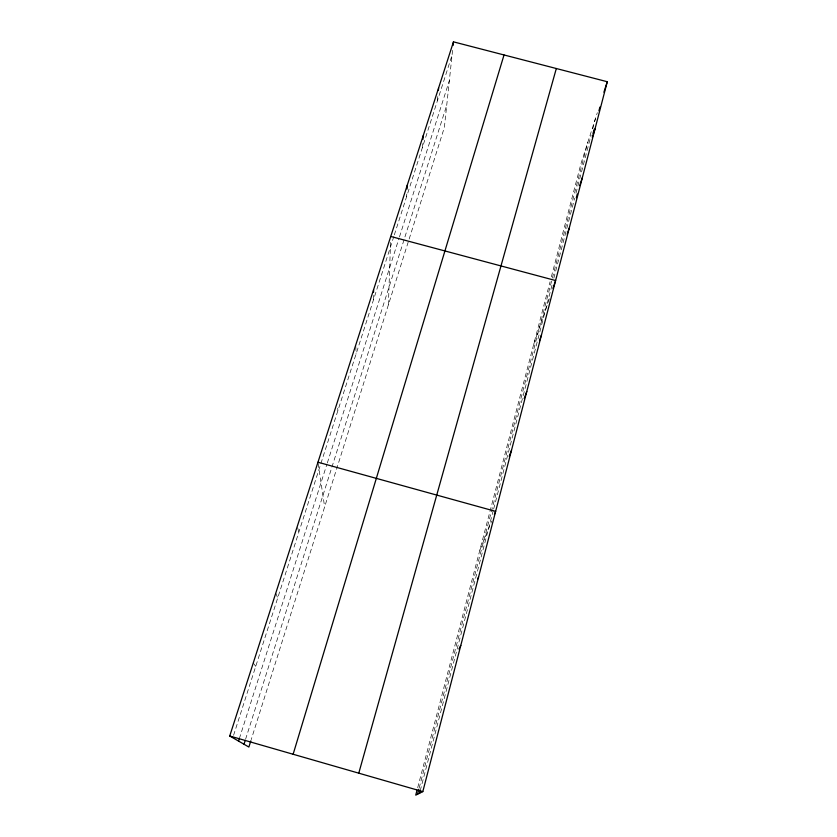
<?xml version="1.0" encoding="UTF-8"?>
<svg xmlns="http://www.w3.org/2000/svg" width="837" height="837" viewBox="0 0 837 837"><rect width="100%" height="100%" fill="white"/><g stroke="black" fill="none" stroke-linecap="round" stroke-linejoin="round"><path stroke-width="0.63" stroke-dasharray="4.18 3.14" d="M373.532 299.656L373.564 292.197M388.41 304.783L390.534 242.437M406.615 196.653L406.761 194.1M422.287 147.856L422.758 141.767M437.427 100.743L437.897 95.627M452.566 50.366L444.363 127.454L251.226 739.584M417.694 787.68L550.066 281.797M551.363 276.838L581.056 163.361L597.325 112.702M419.17 788.015L587.877 142.133M420.205 790.745L493.338 510.214M493.663 508.959L552.525 283.147M553.832 278.135L574.663 198.223M575.982 193.159L591.11 135.123M592.753 128.835L595.379 118.77M245.576 739.259L446.738 105.18M239.33 738.642L326.932 464.179M327.33 462.945L399.092 238.106M399.479 236.881L449.343 80.676M233.586 735.304L393.945 236.118M394.332 234.883L452.043 55.232M533.786 344.028L549.323 298.83M479.863 550.118L491.717 521.012M253.245 663.04L255.745 666.325M275.75 593.224L277.727 597.89M297.606 527.53L298.809 532.28M318.144 463.405L324.641 506.919M337.709 408.268L337.897 410.59M355.798 346.298L356.049 354.072"/><path stroke-width="1.26" d="M373.564 292.197L373.574 289.707M407.054 188.984L407.274 185.155M422.947 139.34L423.229 135.678M438.379 90.501L438.609 87.948M453.079 45.501L453.466 41.85L607.275 81.733L422.811 791.614L415.738 795.15L417.046 790.17M576.306 197.783L577.279 194.048M593.046 133.428L594.029 129.662M598.926 110.829L599.909 107.063M417.537 794.25L418.845 789.27M419.557 793.246L420.205 790.745M358.78 773.168L556.323 68.519M293.128 754.263L504.031 54.96M250.838 740.829L248.871 747.043L229.725 735.995L453.466 41.85M243.996 744.229L245.178 740.504M238.545 741.09L239.33 738.642M603.916 92.185L607.275 81.733M592.272 137.31L595.044 128.804M579.717 185.615L582.374 177.57M567.224 234.098L569.233 228.114M552.943 288.315L555.611 280.541L390.743 236.463M539.457 340.68L541.476 334.967M524.203 398.548L526.787 391.496M509.21 456.28L511.522 450.254M494.385 514.452L495.63 511.376L317.976 462.223M477.707 578.953L478.586 576.986M458.917 649.031L460.8 645.432M229.725 735.995L422.811 791.614"/></g></svg>
